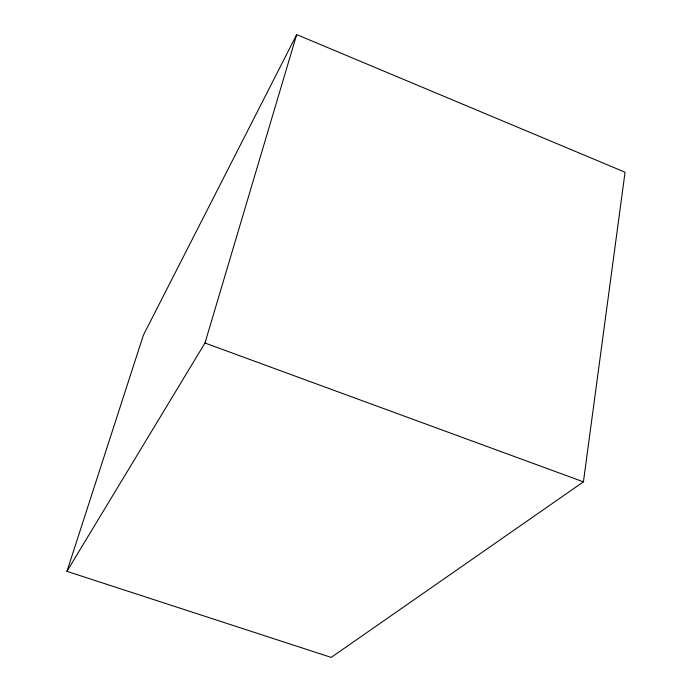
<?xml version="1.0" encoding="UTF-8"?>
<svg xmlns="http://www.w3.org/2000/svg" width="692" height="692" viewBox="0 0 692 692"><rect width="100%" height="100%" fill="white"/><g stroke="black" fill="none" stroke-linecap="round" stroke-linejoin="round"><path stroke-width="1.04" d="M583.434 481.848L625.058 172.221L296.686 34.6L143.4 335.136L66.942 571.35L331.191 657.4L583.434 481.848L204.979 343.016L66.942 571.35M204.979 343.016L296.686 34.6"/></g></svg>
